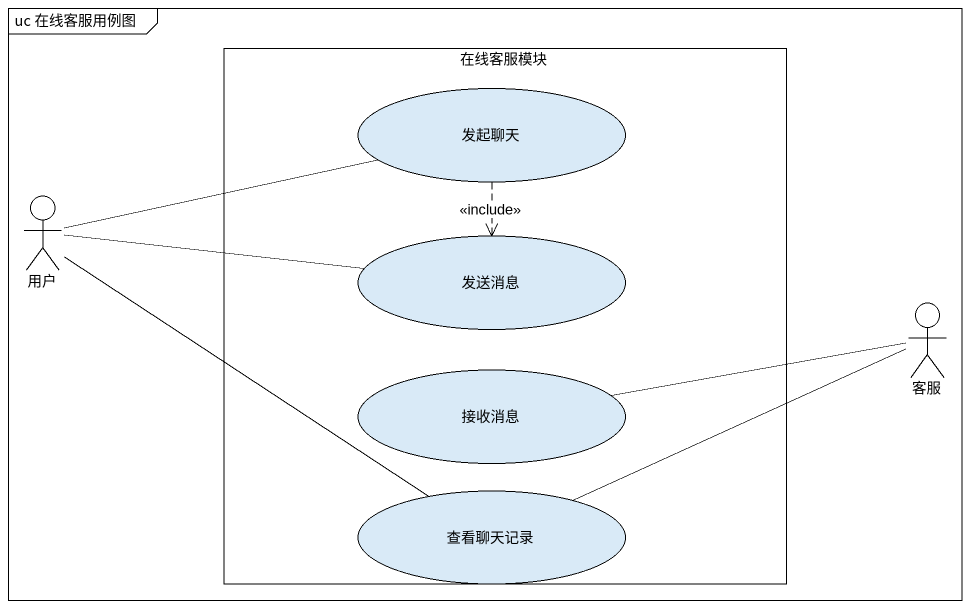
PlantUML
@startuml
mainframe uc 在线客服用例图
rectangle 在线客服模块 {
  usecase 发起聊天
  usecase 发送消息
  usecase 接收消息
  usecase 查看聊天记录
}
actor 用户
actor 客服
发起聊天 ..> 发送消息 : <<include>>
用户 -right- 发起聊天
用户 -right- 发送消息
用户 -- 查看聊天记录
客服 -left- 接收消息
客服 -left- 查看聊天记录
@enduml
